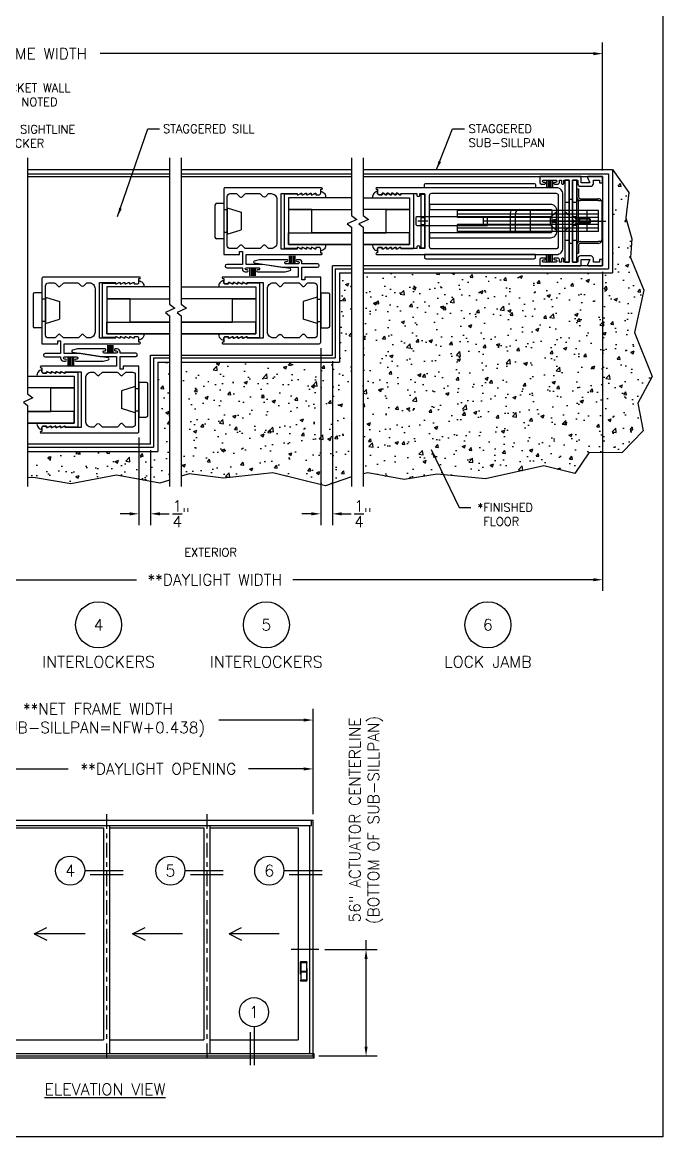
# Model space of a CAD drawing. Extents: x 0 to 79.8, y 0 to 38.2.
# Drawn here: x 16.05 to 29.75, y 0 to 23.82 of the extents above; entities that cross this region are included whole.
import ezdxf
from ezdxf.enums import TextEntityAlignment as Align

# ---------------------------------------------------------------- set-up
doc = ezdxf.new("R2010")
doc.units = 0
doc.header["$MEASUREMENT"] = 0
doc.linetypes.add('CENTER', pattern=[2, 1.25, -0.25, 0.25, -0.25])
doc.linetypes.add('HIDDEN', pattern=[0.375, 0.25, -0.125])
doc.layers.get('0').update_dxf_attribs({"linetype": 'CONTINUOUS'})
doc.layers.get('DEFPOINTS').update_dxf_attribs({"color": 1, "linetype": 'CONTINUOUS'})
for name, color, linetype in [('61', 6, 'CONTINUOUS'), ('66', 6, 'HIDDEN'), ('BREAK', 6, 'CONTINUOUS'), ('CENTER', 2, 'CENTER'), ('CENTERLINE', 40, 'CENTER'), ('ELEV_FRAME', 1, 'CONTINUOUS'), ('ELEV_VENT', 5, 'CONTINUOUS'), ('ELEVATION TEXT', 7, 'CONTINUOUS'), ('FRAME', 1, 'CONTINUOUS'), ('glass', 7, 'CONTINUOUS'), ('MISC', 7, 'CONTINUOUS'), ('SEAL', 7, 'CONTINUOUS'), ('SEALANT', 1, 'CONTINUOUS'), ('SHIM', 1, 'CONTINUOUS'), ('SILL-PAN', 7, 'CONTINUOUS'), ('STRIKE', 7, 'CONTINUOUS'), ('TEXT', 7, 'CONTINUOUS'), ('TITLE-BLOCK', 7, 'CONTINUOUS'), ('TRACK', 1, 'CONTINUOUS'), ('VENT', 5, 'CONTINUOUS')]:
    doc.layers.add(name, color=color, linetype=linetype)
doc.layers.add('VP', color=40, linetype='CONTINUOUS', plot=False)
doc.styles.add('ARCH', font='archstyl.shx')
doc.styles.add('ROMANS', font='romans')
doc.styles.get("Standard").update_dxf_attribs({"font": 'simplex.shx'})
doc.dimstyles.new('1x24', dxfattribs={"dimscale": 4, "dimtxt": 0.06, "dimasz": 0.05, "dimexe": 0.06, "dimexo": 0.032, "dimgap": 0.021, "dimtad": 0, "dimdec": 4, "dimlfac": 24, "dimzin": 4, "dimdsep": 46, "dimlunit": 5, "dimtxsty": 'ROMANS', "dimcen": 0.09, "dimadec": 0, "dimazin": 1, "dimtfac": 1, "dimtdec": 4, "dimtofl": 0, "dimtmove": 0, "dimatfit": 3, "dimfxl": 0, "dimtolj": 1, "dimtzin": 0, "dimarcsym": 0})
doc.dimstyles.new('ARROW', dxfattribs={"dimtxt": 0.125, "dimasz": 0.1875, "dimexe": 0.125, "dimexo": 0.125, "dimgap": 0.0625, "dimtad": 0, "dimdec": 4, "dimzin": 11, "dimdsep": 46, "dimtxsty": 'ARCH', "dimcen": 0.09375, "dimclrd": 256, "dimclre": 256, "dimclrt": 256, "dimadec": 4, "dimazin": 0, "dimtfac": 1, "dimtdec": 4, "dimtmove": 2, "dimatfit": 3, "dimfxl": 0, "dimfrac": 2, "dimtolj": 1, "dimtzin": 0, "dimarcsym": 0})
doc.dimstyles.new('QUARTER', dxfattribs={"dimscale": 4, "dimtxt": 0.06, "dimasz": 0.05, "dimexe": 0.06, "dimexo": 0.032, "dimgap": 0.021, "dimtad": 0, "dimdec": 4, "dimzin": 4, "dimdsep": 46, "dimlunit": 5, "dimtxsty": 'ROMANS', "dimcen": 0.09, "dimadec": 0, "dimazin": 1, "dimtfac": 1, "dimtdec": 4, "dimtofl": 0, "dimtmove": 0, "dimatfit": 3, "dimfxl": 0, "dimtolj": 1, "dimtzin": 0, "dimarcsym": 0})
pattern_1 = [(50, (50.94245, 3.5771), (0.71726, -0.062752), [0.075, -0.825]), (355, (50.94245, 3.5771), (-0.138751, 0.752192), [0.06, -0.66]), (100.4514, (51.0022, 3.57185), (0.57851, 0.68944), [0.06374, -0.701142]), (46.1842, (50.94245, 3.7771), (1.067241, -0.16552), [0.1125, -1.2375]), (96.6356, (51.0314, 3.7633), (0.934663, 0.974118), [0.09561, -1.051713]), (351.1842, (50.9424, 3.7771), (0.934662, 0.97412), [0.09, -0.99]), (21, (51.04245, 3.7271), (0.596907, -0.402619), [0.075, -0.825]), (326, (51.04245, 3.7271), (0.243315, 0.72515), [0.06, -0.66]), (71.4514, (51.0922, 3.6935), (0.840223, 0.32253), [0.06374, -0.701142]), (37.5, (50.94245, 3.57708), (0.0121599, 0.3328939), [0, -0.652, 0, -0.67, 0, -0.6625]), (7.5, (50.94245, 3.5771), (0.2630695, 0.3944117), [0, -0.382, 0, -0.637, 0, -0.2525]), (327.5, (50.71945, 3.57708), (0.5338224, -0.0225549), [0, -0.25, 0, -0.78, 0, -1.035]), (317.5, (50.61945, 3.5771), (0.583186, 0.100105), [0, -0.325, 0, -0.518, 0, -0.735])]

# ---------------------------------------------------------------- blocks, each defined once
blk = doc.blocks.new('ARCHETYPE LATCH')
for p, q in [((-0.631, 0.225), (2.389, 0.225)), ((-0.631, 0.225), (-0.631, -0.225)), ((-0.631, 0.15), (2.389, 0.15)), ((-0.631, 0.075), (2.389, 0.075)), ((-0.631, 0), (1.837, 0)), ((-0.381, -0.225), (-0.381, 0.225)), ((0.28, 0.193), (0.28, 0.03)), ((0.401, 0.089), (0.28, 0.193)), ((0.28, 0.03), (0.333, 0.03)), ((0.333, 0.03), (0.333, -0.03)), ((0.401, 0.089), (1.749, 0.089)), ((0.401, 0.089), (0.401, -0.089)), ((0.831, -0.225), (0.831, 0.225)), ((1.262, 0.235), (1.157, 0.235)), ((1.157, -0.145), (1.157, 0.235)), ((1.262, -0.145), (1.262, 0.235)), ((1.837, -0.075), (1.837, 0.075)), ((2.389, 0.225), (2.389, 0.075)), ((-0.631, -0.075), (2.389, -0.075)), ((-0.631, -0.15), (2.389, -0.15)), ((0.28, -0.192), (0.28, -0.03)), ((0.28, -0.03), (0.333, -0.03)), ((0.401, -0.089), (0.28, -0.192)), ((0.401, -0.089), (1.749, -0.089)), ((2.389, -0.075), (2.389, -0.225))]:
    blk.add_line(p, q)
at = {"ltscale": 0.3}
for p, q in [((0.239, 0), (-0.021, 0)), ((0.401, 0), (1.036, 0)), ((3.025, 0), (3.235, 0))]:
    blk.add_line(p, q, dxfattribs=at)
at = {"ltscale": 0.5}
for p, q in [((0.262, 0.206), (0.355, 0.125)), ((3.085, 0.095), (3.175, 0.095)), ((3.085, 0.095), (3.1, 0.08)), ((3.1, 0.08), (3.16, 0.08)), ((3.175, 0.095), (3.16, 0.08)), ((0.355, -0.125), (0.262, -0.205)), ((3.1, -0.08), (3.085, -0.095)), ((3.085, -0.095), (3.175, -0.095)), ((3.16, -0.08), (3.1, -0.08)), ((3.16, -0.08), (3.175, -0.095))]:
    blk.add_line(p, q, dxfattribs=at)
for points in [[(3.064, 0.803), (0.749, 0.803, 0.414214), (0.719, 0.773), (0.719, 0.713), (3.094, 0.713), (3.094, 0.773, 0.414214)], [(3.064, -0.803), (0.749, -0.803, -0.414214), (0.719, -0.773), (0.719, -0.713), (3.094, -0.713), (3.094, -0.773, -0.414214)]]:
    blk.add_lwpolyline(points, format="xyb", close=True)
for points in [[(3.085, -0.568), (3.175, -0.568), (3.175, 0.568), (3.085, 0.568)], [(3.262, 0.093), (1.749, 0.093), (1.749, -0.093), (3.262, -0.093), (3.28, -0.075), (3.28, 0.075)]]:
    blk.add_lwpolyline(points, close=True)
blk.add_lwpolyline([(0.397, -0.355), (2.987, -0.355), (2.987, -0.25), (0.397, -0.25, -0.414214), (0.367, -0.22), (0.367, 0.22, -0.414214), (0.397, 0.25), (2.987, 0.25), (2.987, 0.355), (0.397, 0.355, 0.414214), (0.262, 0.22), (0.262, -0.22, 0.414214), (0.397, -0.355), (1.052, -0.355)], format="xyb")
blk.add_lwpolyline([(-0.631, -0.225), (2.389, -0.225)])
for radius, start in [(0.105, 270), (0.21, 330)]:
    blk.add_arc((1.052, -0.145), radius, start, 360)
blk = doc.blocks.new('StrikePlateAssy(EX_HI)')
at = {"linetype": 'Continuous'}
for p, q in [((-0.625, 0.477), (-0.245, 0.477)), ((-0.165, 0.688), (-0.205, 0.688)), ((-0.205, 0.517), (-0.205, 0.688)), ((-0.165, 0.517), (-0.165, 0.688)), ((-0.705, 0.437), (-0.625, 0.437)), ((-0.705, 0.437), (-0.705, 0.397)), ((-0.705, -0.398), (-0.705, 0.397)), ((-0.245, 0.437), (-0.625, 0.437)), ((-0.205, 0.437), (-0.245, 0.437)), ((-0.205, 0.437), (-0.205, -0.438)), ((-0.165, 0.437), (-0.205, 0.437)), ((-0.165, 0.437), (-0.165, -0.438)), ((0.09, 0.203), (0, 0.124)), ((0.09, -0.203), (0, -0.124)), ((-0.705, -0.438), (-0.705, -0.398)), ((-0.625, -0.438), (-0.705, -0.438)), ((-0.625, -0.438), (-0.245, -0.438)), ((-0.245, -0.438), (-0.205, -0.438)), ((-0.165, -0.438), (-0.205, -0.438)), ((-0.245, -0.478), (-0.625, -0.478)), ((-0.205, -0.688), (-0.205, -0.518)), ((-0.165, -0.688), (-0.205, -0.688)), ((-0.165, -0.688), (-0.165, -0.518))]:
    blk.add_line(p, q, dxfattribs=at)
for p, q in [((-0.075, 0.406), (-0.165, 0.406)), ((0, 0.469), (-0.075, 0.469)), ((0.09, 0.406), (0, 0.406)), ((-0.436, 0.054), (-0.45, 0.04)), ((-0.45, 0.04), (-0.222, 0.04)), ((-0.45, -0.04), (-0.45, 0.04)), ((-0.197, 0.054), (-0.436, 0.054)), ((-0.436, -0.054), (-0.436, 0.054)), ((0.013, 0), (-0.23, 0)), ((-0.222, 0.04), (-0.197, 0.054)), ((-0.222, -0.054), (-0.222, 0.054)), ((-0.197, -0.054), (-0.197, 0.054)), ((-0.147, 0.051), (-0.197, 0.051)), ((-0.165, 0.095), (-0.165, -0.095)), ((-0.165, 0.095), (-0.075, 0.095)), ((-0.138, 0.065), (-0.165, 0.065)), ((-0.147, 0.051), (-0.075, 0.113)), ((-0.147, -0.051), (-0.147, 0.051)), ((-0.138, 0.065), (-0.075, 0.12)), ((-0.075, 0.02), (-0.105, 0.02)), ((-0.105, -0.019), (-0.105, 0.02)), ((-0.075, 0.113), (-0.075, 0.02)), ((0.173, 0), (-0.07, 0)), ((-0.044, 0), (-0.788, 0)), ((-0.45, -0.04), (-0.222, -0.04)), ((-0.436, -0.054), (-0.45, -0.04)), ((-0.197, -0.054), (-0.436, -0.054)), ((-0.222, -0.04), (-0.197, -0.054)), ((-0.147, -0.051), (-0.197, -0.051)), ((-0.138, -0.065), (-0.165, -0.065)), ((-0.165, -0.095), (-0.075, -0.095)), ((-0.147, -0.051), (-0.075, -0.112)), ((-0.138, -0.065), (-0.075, -0.12)), ((-0.075, -0.019), (-0.105, -0.019)), ((-0.075, -0.112), (-0.075, -0.019)), ((-0.075, -0.406), (-0.165, -0.406)), ((0, -0.469), (-0.075, -0.469)), ((0.09, -0.406), (0, -0.406))]:
    blk.add_line(p, q)
for points in [[(-0.165, -0.875), (-0.075, -0.875), (-0.075, 0.875), (-0.165, 0.875)], [(0, -0.875), (0.09, -0.875), (0.09, 0.875), (0, 0.875)]]:
    blk.add_lwpolyline(points, close=True)
for centre, radius, start, end in [((-0.625, 0.397), 0.08, 90, 150), ((-0.245, 0.517), 0.08, 270, 0), ((-0.245, 0.517), 0.04, 270, 0), ((-0.625, -0.398), 0.08, 210, 270), ((-0.245, -0.518), 0.08, 0, 90), ((-0.245, -0.518), 0.04, 0, 90)]:
    blk.add_arc(centre, radius, start, end, dxfattribs=at)
blk = doc.blocks.new('3767 LEADSILE')
for points in [[(3.769, -0.597), (3.749, -0.597), (3.689, -0.565), (3.669, -0.565), (3.669, -0.597), (3.649, -0.597), (3.589, -0.565), (3.569, -0.565), (3.569, -0.597), (3.549, -0.597), (3.489, -0.565), (3.469, -0.565), (3.469, -0.588), (3.126, -0.588), (3.126, -0.556, 1), (3.064, -0.556), (3.064, -0.588), (2.969, -0.588, -0.414214), (2.954, -0.573), (2.954, 0.573, -0.414214), (2.969, 0.588), (3.064, 0.588), (3.064, 0.556, 1), (3.126, 0.556), (3.126, 0.588), (3.469, 0.588), (3.469, 0.565), (3.489, 0.565), (3.549, 0.597), (3.569, 0.597), (3.569, 0.565), (3.589, 0.565), (3.649, 0.597), (3.669, 0.597), (3.669, 0.565), (3.689, 0.565), (3.749, 0.597), (3.769, 0.597), (3.769, 0.565), (3.789, 0.565), (3.849, 0.597), (3.869, 0.597), (3.869, 0.565), (3.938, 0.565, 0.414214), (3.969, 0.596), (3.969, 0.681), (3.989, 0.681, 1), (3.989, 0.713), (0.14, 0.713, 0.414214), (0, 0.573), (0, -0.573, 0.414214), (0.14, -0.713), (3.989, -0.713, 1), (3.989, -0.681), (3.969, -0.681), (3.969, -0.596, 0.414214), (3.938, -0.565), (3.869, -0.565), (3.869, -0.597), (3.849, -0.597), (3.789, -0.565), (3.769, -0.565)], [(2.814, -0.588, 0.414214), (2.86, -0.542), (2.86, 0.542, 0.414214), (2.814, 0.588), (0.14, 0.588, 0.414214), (0.094, 0.542), (0.094, -0.542, 0.414214), (0.14, -0.588)]]:
    blk.add_lwpolyline(points, format="xyb", close=True)
blk = doc.blocks.new('3048 INT JAMB')
blk.add_lwpolyline([(-0.075, 0.879), (-0.075, -0.879), (-0.175, -0.879, -0.4142136), (-0.185, -0.869), (-0.185, -0.804, 0.4142136), (-0.245, -0.744), (-0.463, -0.744, 0.4142136), (-0.523, -0.804), (-0.523, -0.869, -0.4142136), (-0.533, -0.879), (-0.64, -0.879, -0.4142136), (-0.65, -0.869), (-0.65, -0.829, 0.4142136), (-0.66, -0.819), (-0.708, -0.819, 0.4142136), (-0.718, -0.829), (-0.718, -0.944, 0.4142136), (-0.708, -0.954), (-0.411, -0.954, 0.5466243), (-0.3965, -0.9313), (-0.448, -0.819), (-0.27, -0.819, -0.4142136), (-0.26, -0.829), (-0.26, -0.944, 0.4142136), (-0.25, -0.954), (0.615, -0.954, 0.4142136), (0.625, -0.944), (0.625, -0.829, 0.4142136), (0.585, -0.789), (0.525, -0.789, 0.4142136), (0.505, -0.809), (0.505, -0.809, 0.4142136), (0.525, -0.829), (0.5455, -0.829, -0.4142136), (0.57, -0.8535), (0.57, -0.8545, -0.4142136), (0.5455, -0.879), (0.2845, -0.879, -0.4142136), (0.26, -0.8545), (0.26, -0.8535, -0.4142136), (0.2845, -0.829), (0.305, -0.829, 0.4142136), (0.325, -0.809), (0.325, -0.8085, 0.4142136), (0.3055, -0.789), (0.245, -0.789, 0.4142136), (0.205, -0.829), (0.205, -0.879), (0.16, -0.879), (0.16, -0.814, 0.4142136), (0.135, -0.789), (0.1345, -0.789, 0.4142136), (0.11, -0.8135), (0.11, -0.879), (0, -0.879), (0, 0.879), (0.11, 0.879), (0.11, 0.8135, 0.4142136), (0.1345, 0.789), (0.135, 0.789, 0.4142136), (0.16, 0.814), (0.16, 0.879), (0.205, 0.879), (0.205, 0.829, 0.4142136), (0.245, 0.789), (0.3055, 0.789, 0.4142136), (0.325, 0.8085), (0.325, 0.809, 0.4142136), (0.305, 0.829), (0.2845, 0.829, -0.4142136), (0.26, 0.8535), (0.26, 0.8545, -0.4142136), (0.2845, 0.879), (0.5455, 0.879, -0.4142136), (0.57, 0.8545), (0.57, 0.8535, -0.4142136), (0.5455, 0.829), (0.525, 0.829, 0.4142136), (0.505, 0.809, 0.4142136), (0.525, 0.789), (0.585, 0.789, 0.4142136), (0.625, 0.829), (0.625, 0.944, 0.4142136), (0.615, 0.954), (-0.25, 0.954, 0.4142136), (-0.26, 0.944), (-0.26, 0.829, -0.4142136), (-0.27, 0.819), (-0.448, 0.819), (-0.3965, 0.9313, 0.5466243), (-0.411, 0.954), (-0.708, 0.954, 0.4142136), (-0.718, 0.944), (-0.718, 0.829, 0.4142136), (-0.708, 0.819), (-0.66, 0.819, 0.4142136), (-0.65, 0.829), (-0.65, 0.869, -0.4142136), (-0.64, 0.879), (-0.533, 0.879, -0.4142136), (-0.523, 0.869), (-0.523, 0.804, 0.4142136), (-0.463, 0.744), (-0.245, 0.744, 0.4142136), (-0.185, 0.804), (-0.185, 0.869, -0.4142136), (-0.175, 0.879)], format="xyb", close=True)
blk = doc.blocks.new('3006 STD POST-INTERLOCKER')
for points in [[(-2.074, -0.666), (-2.074, -0.58, -0.414214), (-2.043, -0.55), (-1.974, -0.55), (-1.974, -0.58), (-1.954, -0.58), (-1.894, -0.55), (-1.874, -0.55), (-1.874, -0.58), (-1.854, -0.58), (-1.794, -0.55), (-1.774, -0.55), (-1.774, -0.58), (-1.754, -0.58), (-1.694, -0.55), (-1.674, -0.55), (-1.674, -0.58), (-1.654, -0.58), (-1.594, -0.55), (-1.574, -0.55), (-1.574, -0.58), (-1.231, -0.58), (-1.231, 0.61), (-1.574, 0.61), (-1.574, 0.581), (-1.594, 0.581), (-1.654, 0.61), (-1.674, 0.61), (-1.674, 0.581), (-1.694, 0.581), (-1.754, 0.61), (-1.774, 0.61), (-1.774, 0.581), (-1.794, 0.581), (-1.854, 0.61), (-1.874, 0.61), (-1.874, 0.581), (-1.894, 0.581), (-1.954, 0.61), (-1.974, 0.61), (-1.974, 0.581), (-2.043, 0.581, -0.414214), (-2.074, 0.611), (-2.074, 0.696), (-2.094, 0.696, -0.999996), (-2.094, 0.728), (-0.031, 0.728, -0.414214), (0, 0.697), (0, -0.697), (-0.338, -0.697), (-0.338, -0.635), (-0.4, -0.635), (-0.4, -0.908), (-0.066, -0.908, -1), (-0.066, -0.979), (-0.4, -0.979), (-0.4, -1.006, -0.414214), (-0.462, -1.068), (-0.504, -1.068, -1), (-0.504, -1.028), (-0.484, -1.028, 0.999996), (-0.484, -0.979), (-0.744, -0.979, 1.000003), (-0.744, -1.028), (-0.724, -1.028, -0.999994), (-0.724, -1.068), (-1.312, -1.068), (-1.422, -1.039, -0.811415), (-1.42, -1), (-0.828, -0.908), (-0.478, -0.908), (-0.478, -0.697), (-2.094, -0.697, -0.999996), (-2.094, -0.666), (-2.074, -0.666)], [(-0.891, 0.535), (-0.96, 0.604), (-1.012, 0.604, 0.414214), (-1.137, 0.479), (-1.137, -0.447, 0.414214), (-1.012, -0.572), (-0.973, -0.572, 0.198912), (-0.951, -0.563), (-0.891, -0.504, -0.414214), (-0.847, -0.504), (-0.787, -0.563, 0.198912), (-0.765, -0.572), (-0.473, -0.572, 0.198912), (-0.451, -0.563), (-0.391, -0.504, -0.414214), (-0.347, -0.504), (-0.287, -0.563, 0.198912), (-0.265, -0.572), (-0.138, -0.572, 0.414214), (-0.076, -0.51), (-0.076, 0.542, 0.414214), (-0.138, 0.604), (-0.265, 0.604, 0.198912), (-0.287, 0.594), (-0.347, 0.535, -0.414214), (-0.391, 0.535), (-0.451, 0.594, 0.198912), (-0.473, 0.604), (-0.765, 0.604, 0.198912), (-0.787, 0.594), (-0.847, 0.535)]]:
    blk.add_lwpolyline(points, format="xyb")
blk.add_arc((-0.869, 0.557), 0.031, 225.0005, 315.0002)
blk = doc.blocks.new('A$C1D443341')
for p, q in [((0, 0.719), (0, 0.031)), ((0.188, 0.75), (0.031, 0.75)), ((0.188, 0.75), (0.188, 0)), ((0.264, 0.615), (0.188, 0.615)), ((0.264, 0.656), (0.562, 0.563)), ((0.264, 0.656), (0.264, 0.094)), ((0.562, 0.563), (0.562, 0.187)), ((0.188, 0), (0.031, 0)), ((0.264, 0.135), (0.188, 0.135)), ((0.264, 0.094), (0.562, 0.187))]:
    blk.add_line(p, q)
for centre, start, end in [((0.031, 0.719), 90, 180), ((0.031, 0.031), 180, 270)]:
    blk.add_arc(centre, 0.031, start, end)
blk = doc.blocks.new('*U73')
at = {"color": 7}
for p, q in [((0.363, 0.214), (0.363, 0.04)), ((0.393, 0.214), (0.393, 0.04)), ((0.423, 0.214), (0.423, 0.04)), ((0.453, 0.214), (0.453, 0.04)), ((0.483, 0.214), (0.483, 0.04)), ((-0.483, -0.04), (-0.483, -0.214)), ((-0.453, -0.04), (-0.453, -0.214)), ((-0.423, -0.04), (-0.423, -0.214)), ((-0.393, -0.04), (-0.393, -0.214)), ((-0.363, -0.04), (-0.363, -0.214))]:
    blk.add_line(p, q, dxfattribs=at)
at = {"layer": 'MISC'}
blk.add_blockref('A$C1D443341', (-1.225, 0.579), dxfattribs=at)
at = {"layer": 'MISC', "xscale": -1}
blk.add_blockref('A$C1D443341', (1.225, -1.329), dxfattribs=at)
at = {"layer": 'VENT', "xscale": -1}
blk.add_blockref('3006 STD POST-INTERLOCKER', (-1.037, 0.938), dxfattribs=at)
at = {"layer": 'VENT', "xscale": -1, "rotation": 180}
blk.add_blockref('3006 STD POST-INTERLOCKER', (1.037, -0.938), dxfattribs=at)
blk = doc.blocks.new('*U74')
at = {"color": 7}
for p, q in [((0.363, 0.214), (0.363, 0.04)), ((0.393, 0.214), (0.393, 0.04)), ((0.423, 0.214), (0.423, 0.04)), ((0.453, 0.214), (0.453, 0.04)), ((0.483, 0.214), (0.483, 0.04)), ((-0.483, -0.04), (-0.483, -0.214)), ((-0.453, -0.04), (-0.453, -0.214)), ((-0.423, -0.04), (-0.423, -0.214)), ((-0.393, -0.04), (-0.393, -0.214)), ((-0.363, -0.04), (-0.363, -0.214))]:
    blk.add_line(p, q, dxfattribs=at)
at = {"layer": 'MISC'}
blk.add_blockref('A$C1D443341', (-1.225, 0.579), dxfattribs=at)
at = {"layer": 'MISC', "xscale": -1}
blk.add_blockref('A$C1D443341', (1.225, -1.329), dxfattribs=at)
at = {"layer": 'VENT', "xscale": -1}
blk.add_blockref('3006 STD POST-INTERLOCKER', (-1.037, 0.938), dxfattribs=at)
at = {"layer": 'VENT', "xscale": -1, "rotation": 180}
blk.add_blockref('3006 STD POST-INTERLOCKER', (1.037, -0.938), dxfattribs=at)
blk = doc.blocks.new('*D113')
at = {"layer": 'DEFPOINTS', "color": 0}
for p in [(18.543, 15.073), (18.793, 14.801), (18.793, 13.315)]:
    blk.add_point(p, dxfattribs=at)
at = {"layer": 'TITLE-BLOCK', "color": 0, "lineweight": -2}
for p, q in [((18.543, 14.945), (18.543, 13.075)), ((18.793, 14.673), (18.793, 13.075)), ((18.343, 13.315), (18.143, 13.315)), ((18.993, 13.315), (19.193, 13.315))]:
    blk.add_line(p, q, dxfattribs=at)
at = {"layer": 'TITLE-BLOCK', "color": 0}
for points in [[(18.343, 13.348), (18.343, 13.281), (18.543, 13.315)], [(18.993, 13.348), (18.993, 13.281), (18.793, 13.315)]]:
    blk.add_solid(points, dxfattribs=at)
at = {"layer": 'TITLE-BLOCK', "color": 0, "insert": (19.448, 13.315), "char_height": 0.24, "attachment_point": 5, "style": 'ROMANS'}
blk.add_mtext('\\A1;{\\H1x;\\S1/4;}"', dxfattribs=at)
blk = doc.blocks.new('*D135')
at = {"layer": 'DEFPOINTS', "color": 0}
for p in [(22.433, 16.981), (22.683, 16.709), (22.683, 13.315)]:
    blk.add_point(p, dxfattribs=at)
at = {"layer": 'TITLE-BLOCK', "color": 0, "lineweight": -2}
for p, q in [((22.433, 16.853), (22.433, 13.075)), ((22.683, 16.581), (22.683, 13.075)), ((22.233, 13.315), (22.033, 13.315)), ((22.883, 13.315), (23.083, 13.315))]:
    blk.add_line(p, q, dxfattribs=at)
at = {"layer": 'TITLE-BLOCK', "color": 0}
for points in [[(22.233, 13.348), (22.233, 13.281), (22.433, 13.315)], [(22.883, 13.348), (22.883, 13.281), (22.683, 13.315)]]:
    blk.add_solid(points, dxfattribs=at)
at = {"layer": 'TITLE-BLOCK', "color": 0, "insert": (23.338, 13.315), "char_height": 0.24, "attachment_point": 5, "style": 'ROMANS'}
blk.add_mtext('\\A1;{\\H1x;\\S1/4;}"', dxfattribs=at)
blk = doc.blocks.new('*D124')
at = {"color": 0, "lineweight": -2}
for p, q in [((15.649, 6.898), (15.649, 8.102)), ((22.269, 6.898), (22.269, 8.102)), ((15.849, 7.862), (17.029, 7.862)), ((22.069, 7.862), (20.889, 7.862))]:
    blk.add_line(p, q, dxfattribs=at)
at = {"color": 0}
for points in [[(15.849, 7.895), (15.849, 7.828), (15.649, 7.862)], [(22.069, 7.895), (22.069, 7.828), (22.269, 7.862)]]:
    blk.add_solid(points, dxfattribs=at)
at = {"layer": 'DEFPOINTS', "color": 0}
for p in [(22.269, 7.862), (15.649, 6.77), (22.269, 6.77)]:
    blk.add_point(p, dxfattribs=at)
at = {"color": 0, "insert": (18.959, 7.862), "char_height": 0.24, "attachment_point": 5, "style": 'ROMANS'}
blk.add_mtext('\\A1;**DAYLIGHT OPENING', dxfattribs=at)
blk = doc.blocks.new('*D125')
at = {"layer": 'DEFPOINTS', "color": 0}
for p in [(22.394, 4.001), (23.404, 4.001), (22.269, 1.726)]:
    blk.add_point(p, dxfattribs=at)
at = {"layer": 'TITLE-BLOCK', "color": 0, "lineweight": -2}
for p, q in [((23.404, 4.001), (23.404, 4.201)), ((22.522, 4.001), (23.644, 4.001)), ((23.404, 1.926), (23.404, 3.801)), ((22.397, 1.726), (23.644, 1.726))]:
    blk.add_line(p, q, dxfattribs=at)
at = {"layer": 'TITLE-BLOCK', "color": 0}
for points in [[(23.371, 3.801), (23.437, 3.801), (23.404, 4.001)], [(23.371, 1.926), (23.437, 1.926), (23.404, 1.726)]]:
    blk.add_solid(points, dxfattribs=at)
at = {"layer": 'TITLE-BLOCK', "color": 0, "insert": (23.404, 6.771), "char_height": 0.24, "attachment_point": 5, "rotation": 90, "style": 'ROMANS'}
blk.add_mtext('\\A1;56" ACTUATOR CENTERLINE\\P(BOTTOM OF SUB-SILLPAN)', dxfattribs=at)
blk = doc.blocks.new('*D130')
at = {"color": 0, "lineweight": -2}
for p, q in [((13.065, 6.898), (13.065, 9.146)), ((22.269, 6.898), (22.269, 9.146)), ((13.265, 8.906), (15.08, 8.906)), ((22.069, 8.906), (20.254, 8.906))]:
    blk.add_line(p, q, dxfattribs=at)
at = {"color": 0}
for points in [[(13.265, 8.939), (13.265, 8.873), (13.065, 8.906)], [(22.069, 8.939), (22.069, 8.873), (22.269, 8.906)]]:
    blk.add_solid(points, dxfattribs=at)
at = {"layer": 'DEFPOINTS', "color": 0}
for p in [(22.269, 8.906), (13.065, 6.77), (22.269, 6.77)]:
    blk.add_point(p, dxfattribs=at)
at = {"color": 0, "insert": (17.667, 8.906), "char_height": 0.24, "attachment_point": 5, "style": 'ROMANS'}
blk.add_mtext('\\A1;**NET FRAME WIDTH\\P(SUB-SILLPAN=NFW+0.438)', dxfattribs=at)
blk = doc.blocks.new('*D116')
at = {"color": 0, "lineweight": -2}
for p, q in [((2.946, 20.647), (2.946, 23.391)), ((28.465, 20.653), (28.465, 23.391)), ((3.146, 23.151), (13.947, 23.151)), ((28.265, 23.151), (17.715, 23.151))]:
    blk.add_line(p, q, dxfattribs=at)
at = {"color": 0}
for points in [[(3.146, 23.184), (3.146, 23.117), (2.946, 23.151)], [(28.265, 23.184), (28.265, 23.117), (28.465, 23.151)]]:
    blk.add_solid(points, dxfattribs=at)
at = {"layer": 'DEFPOINTS', "color": 0}
for p in [(28.465, 23.151), (2.946, 20.519), (28.465, 20.525)]:
    blk.add_point(p, dxfattribs=at)
at = {"color": 0, "insert": (15.831, 23.151), "char_height": 0.24, "attachment_point": 5, "style": 'ROMANS'}
blk.add_mtext('\\A1;**NET FRAME WIDTH', dxfattribs=at)
blk = doc.blocks.new('*D114')
at = {"color": 0, "lineweight": -2}
for p, q in [((28.465, 18.489), (28.465, 11.666)), ((11.867, 13.001), (11.867, 11.666)), ((12.067, 11.906), (18.494, 11.906)), ((28.265, 11.906), (21.839, 11.906))]:
    blk.add_line(p, q, dxfattribs=at)
at = {"color": 0}
for points in [[(12.067, 11.939), (12.067, 11.873), (11.867, 11.906)], [(28.265, 11.939), (28.265, 11.873), (28.465, 11.906)]]:
    blk.add_solid(points, dxfattribs=at)
at = {"layer": 'DEFPOINTS', "color": 0}
for p in [(28.465, 18.617), (11.867, 13.129), (28.465, 11.906)]:
    blk.add_point(p, dxfattribs=at)
at = {"color": 0, "insert": (20.166, 11.906), "char_height": 0.24, "attachment_point": 5, "style": 'ROMANS'}
blk.add_mtext('\\A1;**DAYLIGHT WIDTH', dxfattribs=at)

msp = doc.modelspace()

# ---------------------------------------------------------------- hatches: boundary and pattern name
at = {"layer": 'TITLE-BLOCK'}
h = msp.add_hatch(dxfattribs=at)
h.set_pattern_fill('AR-CONC', color=256, scale=0.1, style=0)
h.set_pattern_definition(pattern_1)
h.paths.add_polyline_path([(29.1512607, 17.1893263), (29.3469463, 18.0952254), (29.0597337, 18.7958459), (29.0909986, 19.1925608), (28.9618084, 19.641157), (29.0261134, 20.180216), (28.6801782, 20.671693), (28.6801782, 18.4648558), (23.3408302, 18.4648558), (23.340963, 14.1664516), (23.4415876, 14.1908492), (24.2218639, 14.0486564), (24.9259679, 14.1643995), (25.9619941, 14.059944), (27.2060011, 14.3371447), (27.8676681, 14.1740374), (28.1690646, 14.6216904), (28.8804302, 14.6277455), (29.3314468, 15.0883838), (29.2199563, 15.6828776), (29.524776, 16.2478325)])
h = msp.add_hatch(dxfattribs=at)
h.set_pattern_fill('AR-CONC', color=256, scale=0.1, style=0)
h.set_pattern_definition(pattern_1)
h.paths.add_polyline_path([(23.0908302, 18.4648558), (22.8352287, 18.4648558), (22.8352287, 16.5568558), (19.4506264, 16.5568558), (19.4507411, 14.1161932), (19.6189763, 14.1694624), (20.3505511, 14.0794398), (21.4125842, 14.1911913), (22.5396545, 13.9115496), (23.0909649, 14.1058367)])
h = msp.add_hatch(dxfattribs=at)
h.set_pattern_fill('AR-CONC', color=256, scale=0.1, style=0)
h.set_pattern_definition(pattern_1)
h.paths.add_polyline_path([(19.2006264, 16.5568558), (18.945086, 16.5568558), (18.945086, 14.6488558), (16.1605598, 14.6488558), (16.1606147, 14.0934054), (16.3288174, 14.0828488), (17.0867008, 13.9568097), (18.0659707, 14.1405227), (18.9914044, 13.970751), (19.2007448, 14.0370356)])

# ---------------------------------------------------------------- linework, layer by layer
at = {"color": 7}
for p, q in [((16.3040711, 4.3377374), (16.5701339, 4.4706789)), ((16.3040711, 4.3377374), (16.5701339, 4.2047958)), ((17.3918746, 4.3377374), (16.3040711, 4.3377374)), ((18.4082482, 4.3377374), (18.6743109, 4.4706789)), ((18.4082482, 4.3377374), (18.6743109, 4.2047958)), ((19.4770141, 4.3377374), (18.4082482, 4.3377374)), ((20.4725145, 4.3377374), (20.7385772, 4.4706789)), ((20.4725145, 4.3377374), (20.7385772, 4.2047958)), ((21.5412804, 4.3377374), (20.4725145, 4.3377374))]:
    msp.add_line(p, q, dxfattribs=at)
for centre in [(17.6805214, 10.9428035), (21.2706901, 10.9428035), (26.0104891, 10.9428035)]:
    msp.add_circle(centre, 0.4921875)
at = {"layer": '61', "linetype": 'HIDDEN'}
msp.add_lwpolyline([(22.1442295, 3.7231021, 0.4142135624), (22.1286045, 3.7387271), (22.011417, 3.7387271, 0.4142135624), (21.995792, 3.7231021), (21.995792, 3.3481021, 0.4142135624), (22.011417, 3.3324771), (22.1286045, 3.3324771, 0.4142135624), (22.1442295, 3.3481021)], format="xyb", close=True, dxfattribs=at)
at = {"layer": '66', "linetype": 'HIDDEN'}
for points in [[(22.005167, 3.7137271), (22.005167, 3.3574771, 0.4142135624), (22.020792, 3.3418521), (22.1192295, 3.3418521, 0.4142135624), (22.1348545, 3.3574771), (22.1348545, 3.7137271, 0.4142135624), (22.1192295, 3.7293521), (22.020792, 3.7293521, 0.4142135624)], [(22.0129795, 3.5402896), (22.0129795, 3.7137271, -0.4142135624), (22.020792, 3.7215396), (22.1192295, 3.7215396, -0.4142135624), (22.127042, 3.7137271), (22.127042, 3.5402896, -0.4142135624), (22.1192295, 3.5324771), (22.020792, 3.5324771, -0.4142135624)], [(22.020792, 3.3496646, -0.4142135624), (22.0129795, 3.3574771), (22.0129795, 3.5168521, -0.4142135624), (22.020792, 3.5246646), (22.1192295, 3.5246646, -0.4142135624), (22.127042, 3.5168521), (22.127042, 3.3574771, -0.4142135624), (22.1192295, 3.3496646)]]:
    msp.add_lwpolyline(points, format="xyb", close=True, dxfattribs=at)
at = {"layer": 'BREAK'}
for points in [[(16.1604628, 20.921693), (16.1604628, 15.8791876), (16.2746968, 15.7949228), (16.070818, 15.7034632), (16.1604628, 15.6291876), (16.160634, 13.8988558)], [(19.2005801, 20.921693), (19.2005801, 17.7933571), (19.3148141, 17.7090923), (19.1109354, 17.6176327), (19.2005801, 17.5433571), (19.2007513, 13.8988558)], [(19.4505801, 20.921693), (19.4505801, 17.7933571), (19.5648141, 17.7090923), (19.3609354, 17.6176327), (19.4505801, 17.5433571), (19.4507513, 13.8988558)], [(23.0908001, 20.921693), (23.0908001, 19.6909575), (23.2050341, 19.6066927), (23.0011553, 19.5152331), (23.0908001, 19.4409575), (23.0909712, 13.8988558)], [(23.3408001, 20.921693), (23.3408001, 19.6909575), (23.4550341, 19.6066927), (23.2511553, 19.5152331), (23.3408001, 19.4409575), (23.3409712, 13.8988558)]]:
    msp.add_lwpolyline(points, dxfattribs=at)
at = {"layer": 'CENTER', "ltscale": 20}
msp.add_lwpolyline([(22.3942459, 4.0014145), (21.8043866, 4.0014145)], dxfattribs=at)
at = {"layer": 'CENTERLINE', "ltscale": 0.25}
for p, q in [((17.8526205, 6.8948428), (17.8526205, 1.6249517)), ((19.9964059, 6.8948428), (19.9964059, 1.6249517))]:
    msp.add_line(p, q, dxfattribs=at)
at = {"layer": 'ELEV_FRAME'}
for p, q in [((22.2366147, 6.6494678), (22.2366147, 6.7698428)), ((13.0548975, 1.7806319), (22.2692459, 1.7806319)), ((13.0653142, 1.7259444), (22.2692459, 1.7259444)), ((13.0701028, 1.6835454), (22.2692459, 1.6835454))]:
    msp.add_line(p, q, dxfattribs=at)
for points in [[(13.0548975, 6.7698428), (22.2692459, 6.7698428)], [(22.2692459, 1.7259444), (22.2692459, 6.7698428)], [(15.6486475, 6.6494678), (22.2366147, 6.6494678)], [(22.1975522, 1.7806319), (22.1975522, 6.6494678)]]:
    msp.add_lwpolyline(points, dxfattribs=at)
at = {"layer": 'ELEV_VENT'}
for p, q in [((17.787808, 6.6018741), (17.787808, 2.0736006)), ((17.917433, 6.6494678), (17.917433, 1.7806319)), ((19.9315934, 6.6018741), (19.9315934, 2.0736006)), ((20.0612184, 6.6494678), (20.0612184, 1.7806319))]:
    msp.add_line(p, q, dxfattribs=at)
for points in [[(15.8986475, 6.6018741), (17.787808, 6.6018741)], [(17.917433, 6.6018741), (19.9315934, 6.6018741)], [(20.0612184, 6.6018741), (21.9525766, 6.6018741)], [(21.9525766, 6.6018741), (21.9525766, 2.0736006)], [(15.8986475, 2.0736006), (17.787808, 2.0736006)], [(17.917433, 2.0736006), (19.9315934, 2.0736006)], [(20.0612184, 2.0736006), (21.9525766, 2.0736006)]]:
    msp.add_lwpolyline(points, dxfattribs=at)
at = {"layer": 'ELEVATION TEXT'}
for p, q in [((17.3848509, 5.6871842), (18.2048283, 5.6871842)), ((17.5004126, 5.6031842), (18.2048283, 5.6031842)), ((19.5286363, 5.6871842), (20.3486137, 5.6871842)), ((19.644198, 5.6031842), (20.3486137, 5.6031842)), ((21.6447128, 5.6871842), (22.4646902, 5.6871842)), ((21.7602745, 5.6031842), (22.4646902, 5.6031842)), ((20.9228975, 2.2357649), (20.9228975, 1.5313492)), ((21.0068975, 2.3513266), (21.0068975, 1.5313492))]:
    msp.add_line(p, q, dxfattribs=at)
for centre in [(17.0728509, 5.6871842), (19.2166363, 5.6871842), (21.3327128, 5.6871842), (21.0068975, 2.6633266)]:
    msp.add_circle(centre, 0.312, dxfattribs=at)
at = {"layer": 'FRAME'}
for points in [[(28.4651782, 20.5253599), (28.4651782, 18.6173558)], [(28.4651782, 18.6173558), (23.340828, 18.6173558)]]:
    msp.add_lwpolyline(points, dxfattribs=at)
at = {"layer": 'glass'}
for points in [[(23.0908001, 20.0713622), (21.7452287, 20.0713622), (21.7452287, 19.0713622), (23.0908001, 19.0713622), (21.7452287, 19.0713622), (21.7452287, 19.3213622), (23.0908001, 19.3213622), (22.2452287, 19.3213622), (22.2452287, 19.8213622), (21.7452287, 19.8213622), (23.0908001, 19.8213622)], [(23.3408001, 20.0713622), (24.3363714, 20.0713622), (24.3363714, 19.0713622), (23.3408001, 19.0713622), (24.3363714, 19.0713622), (24.3363714, 19.3213622), (23.3408001, 19.3213622), (23.8363714, 19.3213622), (23.8363714, 19.8213622), (24.3363714, 19.8213622), (23.3408001, 19.8213622)], [(19.2006574, 18.1633625), (17.855086, 18.1633624), (17.855086, 17.1633625), (19.2006574, 17.1633625), (17.855086, 17.1633625), (17.855086, 17.4133625), (19.2006574, 17.4133625), (18.355086, 17.4133625), (18.355086, 17.9133625), (17.855086, 17.9133625), (19.2006574, 17.9133625)], [(19.4506574, 18.1633625), (21.0462288, 18.1633624), (21.0462288, 17.1633625), (19.4506574, 17.1633625), (21.0462288, 17.1633625), (21.0462288, 17.4133625), (19.4506574, 17.4133625), (20.5462288, 17.4133625), (20.5462288, 17.9133625), (21.0462288, 17.9133625), (19.4506574, 17.9133625)], [(16.1605148, 16.2553628), (17.1560862, 16.2553627), (17.1560862, 15.2553628), (16.1605148, 15.2553628), (17.1560862, 15.2553628), (17.1560862, 15.5053628), (16.1605148, 15.5053628), (16.6560862, 15.5053628), (16.6560862, 16.0053628), (17.1560862, 16.0053628), (16.1605148, 16.0053628)]]:
    msp.add_lwpolyline(points, dxfattribs=at)
at = {"layer": 'SEAL'}
for p, q in [((27.2666485, 20.4323417), (27.2666485, 20.2843619)), ((27.2976485, 20.4323417), (27.2976485, 20.2843619)), ((27.3286485, 20.4323417), (27.3286485, 20.2843619)), ((27.3596485, 20.4323417), (27.3596485, 20.2843619)), ((27.3906485, 20.4323417), (27.3906485, 20.2843619)), ((27.2666485, 18.7103822), (27.2666485, 18.8583619)), ((27.2976485, 18.7103822), (27.2976485, 18.8583619)), ((27.3286485, 18.7103822), (27.3286485, 18.8583619)), ((27.3596485, 18.7103822), (27.3596485, 18.8583619)), ((27.3906485, 18.7103822), (27.3906485, 18.8583619))]:
    msp.add_line(p, q, dxfattribs=at)
at = {"layer": 'SEALANT'}
for points in [[(21.9327287, 20.1543619), (21.9327287, 20.1363619), (21.9527287, 20.1363619), (22.0127287, 20.1663619), (22.0327287, 20.1663619), (22.0327287, 20.1363619), (22.0527287, 20.1363619), (22.1127287, 20.1663619), (22.1327287, 20.1663619), (22.1327287, 20.1363619), (22.1527287, 20.1363619), (22.2127287, 20.1663619), (22.2327287, 20.1663619), (22.2327287, 20.1363619), (22.2527287, 20.1363619), (22.3127287, 20.1663619), (22.3327287, 20.1663619), (22.3327287, 20.1363619), (22.4017287, 20.1363619, 0.414214), (22.4327287, 20.1673619), (22.4327287, 20.2057018, -0.4380244532), (22.5379438, 20.0713622), (21.7452287, 20.0713622), (21.7452287, 19.0713622), (22.5379438, 19.0713622, -0.4380244532), (22.4327287, 18.9370226), (22.4327287, 18.9753619, 0.414214), (22.4017287, 19.0063619), (22.3327287, 19.0063619), (22.3327287, 18.9763619), (22.3127287, 18.9763619), (22.2527287, 19.0063619), (22.2327287, 19.0063619), (22.2327287, 18.9763619), (22.2127287, 18.9763619), (22.1527287, 19.0063619), (22.1327287, 19.0063619), (22.1327287, 18.9763619), (22.1127287, 18.9763619), (22.0527287, 19.0063619), (22.0327287, 19.0063619), (22.0327287, 18.9763619), (22.0127287, 18.9763619), (21.9527287, 19.0063619), (21.9327287, 19.0063619), (21.9327287, 18.9883619), (21.7193532, 18.9883619), (21.6837287, 18.9883621, -0.0726159005), (21.6568532, 18.992286), (21.6568532, 20.1504383, -0.0726159005), (21.6837287, 20.1543621), (21.7193532, 20.1543619)], [(24.1488714, 20.1543619), (24.1488714, 20.1363619), (24.1288714, 20.1363619), (24.0688714, 20.1663619), (24.0488714, 20.1663619), (24.0488714, 20.1363619), (24.0288714, 20.1363619), (23.9688714, 20.1663619), (23.9488714, 20.1663619), (23.9488714, 20.1363619), (23.9288714, 20.1363619), (23.8688714, 20.1663619), (23.8488714, 20.1663619), (23.8488714, 20.1363619), (23.8288714, 20.1363619), (23.7688714, 20.1663619), (23.7488714, 20.1663619), (23.7488714, 20.1363619), (23.6798714, 20.1363619, -0.414214), (23.6488714, 20.1673619), (23.6488714, 20.2057018, 0.4380244532), (23.5436563, 20.0713622), (24.3363714, 20.0713622), (24.3363714, 19.0713622), (23.5436563, 19.0713622, 0.4380244532), (23.6488714, 18.9370226), (23.6488714, 18.9753619, -0.414214), (23.6798714, 19.0063619), (23.7488714, 19.0063619), (23.7488714, 18.9763619), (23.7688714, 18.9763619), (23.8288714, 19.0063619), (23.8488714, 19.0063619), (23.8488714, 18.9763619), (23.8688714, 18.9763619), (23.9288714, 19.0063619), (23.9488714, 19.0063619), (23.9488714, 18.9763619), (23.9688714, 18.9763619), (24.0288714, 19.0063619), (24.0488714, 19.0063619), (24.0488714, 18.9763619), (24.0688714, 18.9763619), (24.1288714, 19.0063619), (24.1488714, 19.0063619), (24.1488714, 18.9883619), (24.3622469, 18.9883619), (24.3978714, 18.9883621, 0.0726159005), (24.4247469, 18.992286), (24.4247469, 20.1504383, 0.0726159005), (24.3978714, 20.1543621), (24.3622469, 20.1543619)], [(18.042586, 18.2463622), (18.042586, 18.2283622), (18.062586, 18.2283622), (18.122586, 18.2583622), (18.142586, 18.2583622), (18.142586, 18.2283622), (18.162586, 18.2283622), (18.222586, 18.2583622), (18.242586, 18.2583622), (18.242586, 18.2283622), (18.262586, 18.2283622), (18.322586, 18.2583622), (18.342586, 18.2583622), (18.342586, 18.2283622), (18.362586, 18.2283622), (18.422586, 18.2583622), (18.442586, 18.2583622), (18.442586, 18.2283622), (18.511586, 18.2283622, 0.414214), (18.542586, 18.2593622), (18.542586, 18.2977021, -0.4380244532), (18.6478012, 18.1633625), (17.855086, 18.1633625), (17.855086, 17.1633625), (18.6478012, 17.1633625, -0.4380244532), (18.542586, 17.0290229), (18.542586, 17.0673622, 0.414214), (18.511586, 17.0983622), (18.442586, 17.0983622), (18.442586, 17.0683622), (18.422586, 17.0683622), (18.362586, 17.0983622), (18.342586, 17.0983622), (18.342586, 17.0683622), (18.322586, 17.0683622), (18.262586, 17.0983622), (18.242586, 17.0983622), (18.242586, 17.0683622), (18.222586, 17.0683622), (18.162586, 17.0983622), (18.142586, 17.0983622), (18.142586, 17.0683622), (18.122586, 17.0683622), (18.062586, 17.0983622), (18.042586, 17.0983622), (18.042586, 17.0803622), (17.8292106, 17.0803622), (17.793586, 17.0803624, -0.0726159005), (17.7667106, 17.0842863), (17.7667106, 18.2424385, -0.0726159005), (17.793586, 18.2463624), (17.8292106, 18.2463622)], [(20.8587288, 18.2463622), (20.8587288, 18.2283622), (20.8387288, 18.2283622), (20.7787288, 18.2583622), (20.7587288, 18.2583622), (20.7587288, 18.2283622), (20.7387288, 18.2283622), (20.6787288, 18.2583622), (20.6587288, 18.2583622), (20.6587288, 18.2283622), (20.6387288, 18.2283622), (20.5787288, 18.2583622), (20.5587288, 18.2583622), (20.5587288, 18.2283622), (20.5387288, 18.2283622), (20.4787288, 18.2583622), (20.4587288, 18.2583622), (20.4587288, 18.2283622), (20.3897288, 18.2283622, -0.414214), (20.3587288, 18.2593622), (20.3587288, 18.2977021, 0.4380244532), (20.2535137, 18.1633625), (21.0462288, 18.1633625), (21.0462288, 17.1633625), (20.2535137, 17.1633625, 0.4380244532), (20.3587288, 17.0290229), (20.3587288, 17.0673622, -0.414214), (20.3897288, 17.0983622), (20.4587288, 17.0983622), (20.4587288, 17.0683622), (20.4787288, 17.0683622), (20.5387288, 17.0983622), (20.5587288, 17.0983622), (20.5587288, 17.0683622), (20.5787288, 17.0683622), (20.6387288, 17.0983622), (20.6587288, 17.0983622), (20.6587288, 17.0683622), (20.6787288, 17.0683622), (20.7387288, 17.0983622), (20.7587288, 17.0983622), (20.7587288, 17.0683622), (20.7787288, 17.0683622), (20.8387288, 17.0983622), (20.8587288, 17.0983622), (20.8587288, 17.0803622), (21.0721042, 17.0803622), (21.1077288, 17.0803624, 0.0726159005), (21.1346042, 17.0842863), (21.1346042, 18.2424385, 0.0726159005), (21.1077288, 18.2463624), (21.0721042, 18.2463622)], [(16.9685862, 16.3383625), (16.9685862, 16.3203625), (16.9485862, 16.3203625), (16.8885862, 16.3503625), (16.8685862, 16.3503625), (16.8685862, 16.3203625), (16.8485862, 16.3203625), (16.7885862, 16.3503625), (16.7685862, 16.3503625), (16.7685862, 16.3203625), (16.7485862, 16.3203625), (16.6885862, 16.3503625), (16.6685862, 16.3503625), (16.6685862, 16.3203625), (16.6485862, 16.3203625), (16.5885862, 16.3503625), (16.5685862, 16.3503625), (16.5685862, 16.3203625), (16.4995862, 16.3203625, -0.414214), (16.4685862, 16.3513625), (16.4685862, 16.3897023, 0.4380244532), (16.363371, 16.2553627), (17.1560862, 16.2553627), (17.1560862, 15.2553627), (16.363371, 15.2553627, 0.4380244532), (16.4685862, 15.1210231), (16.4685862, 15.1593625, -0.414214), (16.4995862, 15.1903625), (16.5685862, 15.1903625), (16.5685862, 15.1603625), (16.5885862, 15.1603625), (16.6485862, 15.1903625), (16.6685862, 15.1903625), (16.6685862, 15.1603625), (16.6885862, 15.1603625), (16.7485862, 15.1903625), (16.7685862, 15.1903625), (16.7685862, 15.1603625), (16.7885862, 15.1603625), (16.8485862, 15.1903625), (16.8685862, 15.1903625), (16.8685862, 15.1603625), (16.8885862, 15.1603625), (16.9485862, 15.1903625), (16.9685862, 15.1903625), (16.9685862, 15.1723625), (17.1819616, 15.1723625), (17.2175862, 15.1723627, 0.0726159005), (17.2444616, 15.1762865), (17.2444616, 16.3344388, 0.0726159005), (17.2175862, 16.3383627), (17.1819616, 16.3383625)]]:
    msp.add_lwpolyline(points, format="xyb", close=True, dxfattribs=at)
at = {"layer": 'SHIM'}
for p, q in [((28.5901782, 20.581693), (28.5901782, 18.5548558)), ((28.6801782, 20.671693), (28.6801782, 18.4648558))]:
    msp.add_line(p, q, dxfattribs=at)
at = {"layer": 'SILL-PAN'}
for p, q in [((16.1604628, 20.671693), (19.2005801, 20.671693)), ((16.1604628, 20.581693), (19.2005801, 20.581693)), ((19.4505801, 20.671693), (23.0908001, 20.671693)), ((19.4505801, 20.581693), (23.0908001, 20.581693)), ((23.3408001, 20.671693), (28.6801782, 20.671693)), ((23.3408001, 20.581693), (28.5901782, 20.581693)), ((22.7452287, 18.5548558), (23.0909238, 18.5548558)), ((22.7452287, 18.5548558), (22.7452287, 16.6468558)), ((22.8352287, 18.4648558), (23.0909363, 18.4648558)), ((22.8352287, 18.4648558), (22.8352287, 16.5568558)), ((23.3409238, 18.5548558), (28.5901782, 18.5548558)), ((23.3409363, 18.4648558), (28.6801782, 18.4648558)), ((18.855086, 16.6468558), (19.2007042, 16.6468558)), ((18.855086, 16.6468558), (18.855086, 14.7388558)), ((18.945086, 16.5568558), (19.2007167, 16.5568558)), ((18.945086, 16.5568558), (18.945086, 14.6488558)), ((19.4507042, 16.6468558), (22.7452287, 16.6468558)), ((19.4507167, 16.5568558), (22.8352287, 16.5568558)), ((16.1605867, 14.7388558), (18.855086, 14.7388558)), ((16.1605992, 14.6488558), (18.945086, 14.6488558))]:
    msp.add_line(p, q, dxfattribs=at)
msp.add_lwpolyline([(13.0544778, 1.6779173), (13.0544778, 1.7806319), (13.0601059, 1.7806319), (13.0601059, 1.6835454), (22.2792428, 1.6835454), (22.2792428, 1.7806319), (22.2848709, 1.7806319), (22.2848709, 1.6779235)], close=True, dxfattribs=at)
at = {"layer": 'TITLE-BLOCK'}
for points in [[(28.6801782, 20.671693), (29.0261134, 20.180216), (28.9618084, 19.641157), (29.0909986, 19.1925608), (29.0597337, 18.7958459), (29.3469463, 18.0952254), (29.1512607, 17.1893263), (29.524776, 16.2478325), (29.2199563, 15.6828776), (29.3314468, 15.0883838), (28.8804302, 14.6277455), (28.1690646, 14.6216904), (27.8676681, 14.1740374), (27.2060011, 14.3371447), (25.9619941, 14.059944), (24.9259679, 14.1643995), (24.2218639, 14.0486564), (23.4415876, 14.1908492), (23.340963, 14.1664516)], [(19.2007448, 14.0370356), (18.9914044, 13.970751), (18.0659707, 14.1405227), (17.0867008, 13.9568097), (16.3288174, 14.0828488), (16.1606291, 14.0934045)], [(23.0909649, 14.1058367), (22.5396545, 13.9115496), (21.4125842, 14.1911913), (20.3505511, 14.0794398), (19.6189763, 14.1694624), (19.4507411, 14.1161932)]]:
    msp.add_lwpolyline(points, dxfattribs=at)
at = {"layer": 'TRACK'}
for p, q in [((16.1604628, 20.5253599), (19.2005801, 20.5253599)), ((19.4505801, 20.5253599), (23.0908001, 20.5253599)), ((23.3408001, 20.5253599), (28.4651782, 20.5253599)), ((18.792586, 16.7093558), (19.2006255, 16.7093558)), ((18.792586, 14.8013558), (18.792586, 16.7093558)), ((19.4506255, 16.7093558), (22.6827287, 16.7093558)), ((18.792586, 14.8013558), (16.160578, 14.8013558))]:
    msp.add_line(p, q, dxfattribs=at)
for points in [[(23.090828, 18.6173558), (22.6827287, 18.6173558)], [(22.6827287, 16.7093558), (22.6827287, 18.6173558)]]:
    msp.add_lwpolyline(points, dxfattribs=at)
at = {"layer": 'VP'}
msp.add_lwpolyline([(0, 38.248), (29.752, 38.248), (29.752, 0), (0, 0)], close=True, dxfattribs=at)

# ---------------------------------------------------------------- block references
for name, p in [('*U73', (21.3957287, 18.6173622)), ('*U74', (17.5055861, 16.7093625))]:
    msp.add_blockref(name, p)
at = {"layer": 'FRAME', "rotation": 180}
msp.add_blockref('3048 INT JAMB', (27.7471782, 19.5713558), dxfattribs=at)
at = {"layer": 'STRIKE', "rotation": 180}
msp.add_blockref('StrikePlateAssy(EX_HI)', (27.7471781, 19.5713619), dxfattribs=at)
at = {"layer": 'VENT', "rotation": 180}
for name, p in [('3767 LEADSILE', (27.6178714, 19.5713619)), ('ARCHETYPE LATCH', (27.749035, 19.5713619))]:
    msp.add_blockref(name, p, dxfattribs=at)

# ---------------------------------------------------------------- texts
for tag, p in [('4', (17.6805214, 10.9428035)), ('5', (21.2706901, 10.9428035)), ('6', (26.0104891, 10.9428035))]:
    msp.add_attdef(tag, text='', height=0.244125).set_placement(p, align=Align.MIDDLE_CENTER)
at = {"layer": 'TEXT', "style": 'ROMANS'}
msp.add_text('EXTERIOR', height=0.18, dxfattribs=at).set_placement((19.5159807, 12.4003659))
at = {"layer": 'TEXT'}
for s, p in [('4', (17.0728509, 5.6871842)), ('5', (19.2166363, 5.6871842)), ('6', (21.3327128, 5.6871842)), ('1', (21.0068975, 2.6633266))]:
    msp.add_text(s, height=0.248, dxfattribs=at).set_placement(p, align=Align.MIDDLE_CENTER)
at = {"layer": 'TEXT', "style": 'ROMANS'}
msp.add_text('%%UELEVATION VIEW', height=0.248, dxfattribs=at).set_placement((17.8174821, 0.8874843), align=Align.CENTER)
at = {"layer": 'TEXT', "char_height": 0.18, "attachment_point": 7, "style": 'ROMANS'}
for s, insert in [('DRAINS UNDER POCKET WALL\\PUNLESS OTHERWISE NOTED', (13.5386659, 22.0296326)), ('3-1/2" SIGHTLINE\\PINTERLOCKER', (14.9226555, 21.1451654)), ('STAGGERED SILL', (19.0580164, 21.4547529)), ('STAGGERED\\PSUB-SILLPAN', (25.5976157, 21.1559083))]:
    msp.add_mtext(s, dxfattribs=dict(at, insert=insert))
at = {"layer": 'TEXT', "insert": (25.7879937, 13.5411311), "char_height": 0.18, "attachment_point": 1}
msp.add_mtext('*FINISHED\\P FLOOR', dxfattribs=at)
at = {"layer": 'TEXT', "char_height": 0.248, "width": 4.770290033, "attachment_point": 5, "style": 'ROMANS'}
for s, insert in [('INTERLOCKERS', (17.6805214, 10.1507843)), ('INTERLOCKERS', (21.2706901, 10.1507843)), ('LOCK JAMB', (26.0104891, 10.1507843))]:
    msp.add_mtext(s, dxfattribs=dict(at, insert=insert))

# ---------------------------------------------------------------- dimensions: what is measured, and where the dimension line sits
dim = msp.add_linear_dim(base=(28.4651782, 23.1505267), p1=(2.9460586, 20.519193), p2=(28.4651782, 20.5253599), angle=0, text='**NET FRAME WIDTH', dimstyle='QUARTER', override={"dimpost": '"'})
dim.commit()
dim.dimension.update_dxf_attribs({"geometry": '*D116', "text_midpoint": (15.8306184, 23.1505267), "dimtype": 160})
for base, p1, p2, text, picture, middle in [((28.4651782, 11.906106), (11.8672201, 13.1288712), (28.4651782, 18.6173558), '**DAYLIGHT WIDTH', '*D114', (20.1661991, 11.906106)), ((22.2692459, 8.9059127), (13.0653142, 6.7698428), (22.2692459, 6.7698428), '**NET FRAME WIDTH\\P(SUB-SILLPAN=NFW+0.438)', '*D130', (17.6672801, 8.9059127)), ((22.2692459, 7.8616016), (15.6486475, 6.7698428), (22.2692459, 6.7698428), '**DAYLIGHT OPENING', '*D124', (18.9589467, 7.8616016))]:
    dim = msp.add_linear_dim(base=base, p1=p1, p2=p2, text=text, dimstyle='QUARTER', override={"dimpost": '"'})
    dim.commit()
    dim.dimension.update_dxf_attribs({"geometry": picture, "text_midpoint": middle})
at = {"layer": 'TITLE-BLOCK'}
for base, p1, p2, picture, middle in [((22.6827287, 13.3145165), (22.4327287, 16.9813622), (22.6827287, 16.7093558), '*D135', (23.3381572, 13.3145165)), ((18.792586, 13.3145165), (18.542586, 15.0733625), (18.792586, 14.8013558), '*D113', (19.4480146, 13.3145165))]:
    dim = msp.add_linear_dim(base=base, p1=p1, p2=p2, dimstyle='QUARTER', override={"dimpost": '"'}, dxfattribs=at)
    dim.commit()
    dim.dimension.update_dxf_attribs({"geometry": picture, "text_midpoint": middle, "dimtype": 160})
dim = msp.add_linear_dim(base=(23.4040879, 4.0014145), p1=(22.2692459, 1.7259444), p2=(22.3942459, 4.0014145), angle=90, text='56" ACTUATOR CENTERLINE\\P(BOTTOM OF SUB-SILLPAN)', dimstyle='1x24', override={"dimpost": '"'}, dxfattribs=at)
dim.commit()
dim.dimension.update_dxf_attribs({"geometry": '*D125', "text_midpoint": (23.4040879, 6.7711288)})

# ---------------------------------------------------------------- leaders
at = {"layer": 'TEXT'}
for points in [[(18.0878562, 19.6691044), (18.734188, 21.5426383), (18.984188, 21.5426383)], [(24.9123953, 20.671693), (25.256983, 21.5460129), (25.506983, 21.5460129)], [(24.7935605, 14.6894989), (25.3980604, 13.4486654), (25.6480604, 13.4486654)]]:
    msp.add_leader(points, dimstyle='ARROW', override={"dimscale": 1}, dxfattribs=at)

doc.saveas('drawing.dxf')
